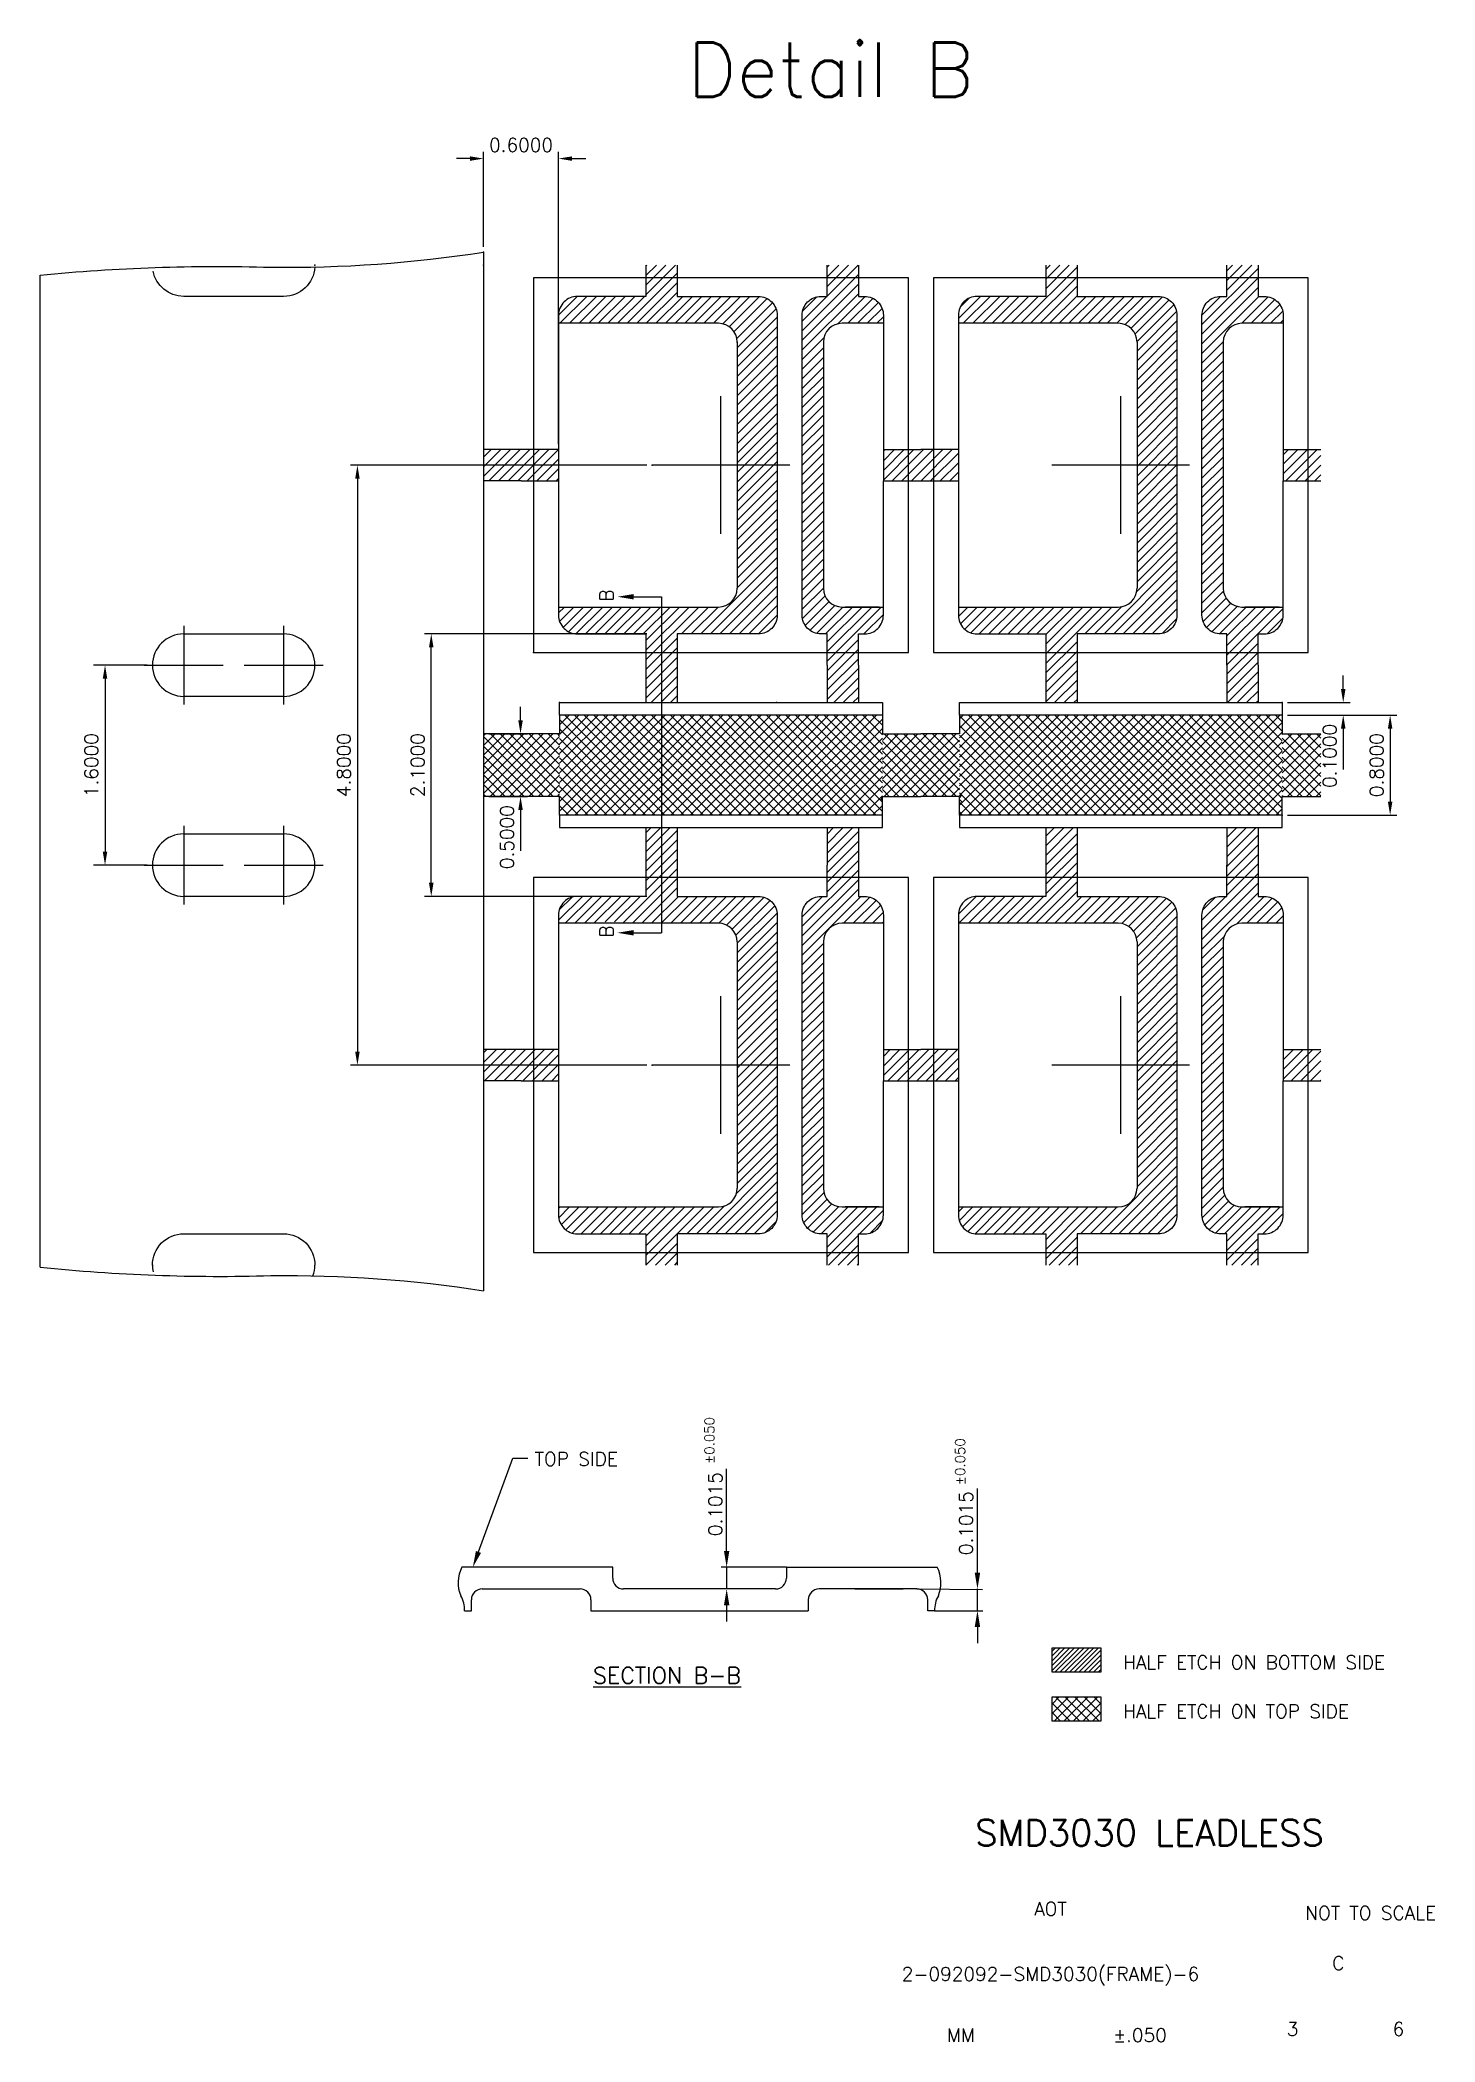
# Model space of a CAD drawing. Extents: x 562 to 819, y 12 to 381.
import ezdxf
from ezdxf.enums import TextEntityAlignment as Align
from ezdxf.lldxf.tags import DXFTag

# ---------------------------------------------------------------- set-up
doc = ezdxf.new("R2010")
doc.units = 0
doc.header["$LTSCALE"] = 8
doc.header["$MEASUREMENT"] = 0
for name, color, linetype in [('CEN', 3, 'CENTER'), ('COIN-LINE', 4, 'Continuous'), ('DIM', 7, 'Continuous'), ('LF-LINE', 1, 'Continuous'), ('PKG-OUT', 3, 'HIDDEN')]:
    doc.layers.add(name, color=color, linetype=linetype)
doc.styles.add('SIMPLEX', font='SIMPLEX.shx', dxfattribs={"height": 3})
tags = doc.linetypes.add('CENTER', pattern=[2, 1.25, -0.25, 0.25, -0.25]).pattern_tags.tags
tags[10:11] = [DXFTag(74, 4), DXFTag(75, 0), DXFTag(340, '0'), DXFTag(46, 1.0), DXFTag(50, 0.0), DXFTag(44, 0.0), DXFTag(45, 0.0)]
tags[8:9] = [DXFTag(74, 4), DXFTag(75, 0), DXFTag(340, '0'), DXFTag(46, 1.0), DXFTag(50, 0.0), DXFTag(44, 0.0), DXFTag(45, 0.0)]
tags[6:7] = [DXFTag(74, 4), DXFTag(75, 0), DXFTag(340, '0'), DXFTag(46, 1.0), DXFTag(50, 0.0), DXFTag(44, 0.0), DXFTag(45, 0.0)]
tags[4:5] = [DXFTag(74, 4), DXFTag(75, 0), DXFTag(340, '0'), DXFTag(46, 1.0), DXFTag(50, 0.0), DXFTag(44, 0.0), DXFTag(45, 0.0)]
tags = doc.linetypes.add('HIDDEN', pattern=[0.375, 0.25, -0.125]).pattern_tags.tags
tags[6:7] = [DXFTag(74, 4), DXFTag(75, 0), DXFTag(340, '0'), DXFTag(46, 1.0), DXFTag(50, 0.0), DXFTag(44, 0.0), DXFTag(45, 0.0)]
tags[4:5] = [DXFTag(74, 4), DXFTag(75, 0), DXFTag(340, '0'), DXFTag(46, 1.0), DXFTag(50, 0.0), DXFTag(44, 0.0), DXFTag(45, 0.0)]

# ---------------------------------------------------------------- blocks, each defined once
blk = doc.blocks.new('SH3')
h = blk.add_hatch()
h.set_pattern_fill('ANSI37', color=4, scale=10, style=0)
h.paths.add_polyline_path([(638.52, -150.29), (639.52, -150.29), (645.42, -150.29), (646.58, -150.29), (652.52, -150.29), (652.52, -151.26), (653.02, -150.76), (652.52, -150.26), (652.52, -149.49), (652.52, -148.49), (652.52, -147.72), (652.52, -146.72), (652.52, -145.95), (652.52, -144.95), (652.52, -144.19), (652.52, -143.19), (652.52, -142.42), (652.52, -141.42), (652.52, -140.65), (652.52, -139.65), (652.52, -138.88), (652.52, -138.79), (646.58, -138.79), (645.42, -138.79), (639.52, -138.79), (638.52, -138.79)])
h = blk.add_hatch()
h.set_pattern_fill('ANSI37', color=4, scale=10, style=0)
h.paths.add_polyline_path([(727.27, -150.76), (726.38, -149.87), (726.12, -150.13), (726.12, -149.61), (726.12, -148.37), (726.12, -147.84), (726.12, -146.6), (726.12, -146.08), (726.12, -144.83), (726.12, -144.31), (726.12, -143.06), (726.12, -142.54), (726.12, -141.3), (726.12, -140.77), (726.12, -139.53), (726.12, -139.01), (726.12, -138.79), (719.02, -138.79), (711.93, -138.79), (711.93, -138.95), (711.93, -139.58), (711.93, -140.72), (711.93, -141.35), (711.93, -142.49), (711.93, -143.12), (711.93, -144.26), (711.93, -144.88), (711.93, -146.02), (711.93, -146.65), (711.93, -147.79), (711.93, -148.42), (711.93, -149.56), (711.93, -150.19), (711.36, -150.76), (711.93, -151.33), (711.93, -150.29), (719.02, -150.29), (726.12, -150.29), (726.12, -151.38), (726.38, -151.64)], flags=0)
h = blk.add_hatch()
h.set_pattern_fill('ANSI37', color=4, scale=10, style=0)
h.paths.add_polyline_path([(785.53, -138.79), (785.53, -150.29), (792.62, -150.29), (792.62, -138.79)])
at = {"layer": 'COIN-LINE'}
h = blk.add_hatch(dxfattribs=at)
h.set_pattern_fill('ANSI31', color=3, scale=5, style=0)
h.set_pattern_definition([(45, (559.99396, -2.1155), (-0.4419417, 0.4419417), [])])
h.paths.add_polyline_path([(752.17, -306.97), (743.17, -306.97), (743.17, -311.47), (752.17, -311.47)])
at = {"layer": 'PKG-OUT'}
h = blk.add_hatch(dxfattribs=at)
h.set_pattern_fill('ANSI31', color=256, scale=10, style=0)
h.paths.add_polyline_path([(790.32, -86.46), (785.72, -86.46), (785.72, -92.21), (790.32, -92.21)], flags=0)
h.paths.add_polyline_path([(721.32, -92.21), (725.92, -92.21), (725.92, -86.46), (721.32, -86.46)], flags=0)
h.paths.add_polyline_path([(747.77, -52.54), (742.02, -52.54), (742.02, -54.84), (747.77, -54.84)])
h.paths.add_polyline_path([(775.37, -123.84), (781.12, -123.84), (781.12, -120.39), (782.27, -120.39, 0.414214), (785.72, -116.94), (785.72, -115.44), (784.96, -115.44), (778.66, -115.44), (778.13, -115.44, -0.414214), (774.68, -111.99), (774.68, -66.68, -0.414214), (778.13, -63.23), (785.72, -63.23), (785.72, -61.74, 0.414214), (782.27, -58.29), (781.12, -58.29), (781.12, -54.84), (775.37, -54.84), (775.37, -58.29), (774.22, -58.29, 0.414214), (770.77, -61.74), (770.77, -116.94, 0.414214), (774.22, -120.39), (775.37, -120.39)], flags=0)
h.paths.add_polyline_path([(775.37, -54.84), (781.12, -54.84), (781.12, -52.54), (775.37, -52.54)], flags=0)
h.paths.add_polyline_path([(716.72, -86.46), (716.72, -92.21), (719.02, -92.21), (721.32, -92.21), (721.32, -86.46), (719.02, -86.46)], flags=0)
h.paths.add_polyline_path([(716.72, -86.46), (712.12, -86.46), (712.12, -92.21), (716.72, -92.21)], flags=0)
h.paths.add_polyline_path([(781.12, -133.04), (781.12, -126.14), (781.12, -123.84), (775.37, -123.84), (775.37, -126.14), (775.37, -133.04)])
h.paths.add_polyline_path([(707.52, -133.04), (707.52, -126.14), (707.52, -123.84), (701.77, -123.84), (701.77, -126.14), (701.77, -133.04)], flags=0)
h.paths.add_polyline_path([(701.77, -54.84), (701.77, -58.29), (700.62, -58.29, 0.414214), (697.17, -61.74), (697.17, -116.94, 0.414214), (700.62, -120.39), (701.77, -120.39), (701.77, -123.84), (707.52, -123.84), (707.52, -120.39), (708.67, -120.39, 0.414214), (712.12, -116.94), (712.12, -115.44), (711.36, -115.44), (705.06, -115.44), (704.53, -115.44, -0.414214), (701.08, -111.99), (701.08, -66.68, -0.414214), (704.53, -63.23), (712.12, -63.23), (712.12, -61.74, 0.414214), (708.67, -58.29), (707.52, -58.29), (707.52, -54.84)], flags=0)
h.paths.add_polyline_path([(707.52, -54.84), (707.52, -52.54), (701.77, -52.54), (701.77, -54.84)], flags=0)
h.paths.add_polyline_path([(674.17, -54.84), (674.17, -52.54), (668.42, -52.54), (668.42, -54.84)], flags=0)
h.paths.add_polyline_path([(652.32, -86.46), (647.72, -86.46), (647.72, -89.34), (652.32, -89.34)], flags=0)
h.paths.add_polyline_path([(647.72, -92.21), (652.32, -92.21), (652.32, -89.34), (647.72, -89.34)], flags=0)
h.paths.add_polyline_path([(671.27, -123.84), (668.42, -123.84), (668.42, -126.14), (668.42, -133.04), (671.27, -133.04)], flags=0)
h.paths.add_polyline_path([(671.27, -115.44), (652.32, -115.44), (652.32, -116.94, 0.414214), (655.77, -120.39), (668.42, -120.39), (668.42, -123.84), (671.27, -123.84)], flags=0)
h.paths.add_polyline_path([(638.52, -89.34), (647.72, -89.34), (647.72, -86.46), (645.42, -86.46), (638.52, -86.46)], flags=0)
h.paths.add_polyline_path([(638.52, -92.21), (645.42, -92.21), (647.72, -92.21), (647.72, -89.34), (638.52, -89.34)], flags=0)
h.paths.add_polyline_path([(747.77, -123.84), (742.02, -123.84), (742.02, -126.14), (742.02, -133.04), (747.77, -133.04), (747.77, -126.14)], flags=0)
h.paths.add_polyline_path([(758.81, -111.99, -0.414214), (755.36, -115.44), (725.92, -115.44), (725.92, -116.94, 0.414214), (729.37, -120.39), (742.02, -120.39), (742.02, -123.84), (747.77, -123.84), (747.77, -120.39), (762.72, -120.39, 0.414214), (766.17, -116.94), (766.17, -89.34), (758.81, -89.34)], flags=0)
h.paths.add_polyline_path([(758.81, -89.34), (766.17, -89.34), (766.17, -61.74, 0.414214), (762.72, -58.29), (747.77, -58.29), (747.77, -54.84), (742.02, -54.84), (742.02, -58.29), (729.37, -58.29, 0.414214), (725.92, -61.74), (725.92, -63.23), (755.36, -63.23, -0.414214), (758.81, -66.68)], flags=0)
h.paths.add_polyline_path([(674.17, -123.84), (671.27, -123.84), (671.27, -133.04), (674.17, -133.04), (674.17, -126.14)], flags=0)
h.paths.add_polyline_path([(685.21, -111.99, -0.414214), (681.76, -115.44), (671.27, -115.44), (671.27, -123.84), (674.17, -123.84), (674.17, -120.39), (689.12, -120.39, 0.414214), (692.57, -116.94), (692.57, -89.34), (685.21, -89.34)], flags=0)
h.paths.add_polyline_path([(685.21, -89.34), (692.57, -89.34), (692.57, -61.74, 0.414214), (689.12, -58.29), (674.17, -58.29), (674.17, -54.84), (668.42, -54.84), (668.42, -58.29), (655.77, -58.29, 0.414214), (652.32, -61.74), (652.32, -63.23), (681.76, -63.23, -0.414214), (685.21, -66.68)], flags=0)
h = blk.add_hatch(dxfattribs=at)
h.set_pattern_fill('ANSI31', color=256, scale=10, style=0)
h.paths.add_polyline_path([(790.32, -202.61), (792.62, -202.61), (792.62, -196.86), (790.32, -196.86)])
h.paths.add_polyline_path([(792.62, -86.46), (790.32, -86.46), (790.32, -92.21), (792.62, -92.21)])
h = blk.add_hatch(dxfattribs=at)
h.set_pattern_fill('ANSI31', color=256, scale=10, style=0)
h.paths.add_polyline_path([(790.32, -196.86), (785.72, -196.86), (785.72, -202.61), (790.32, -202.61)], flags=0)
h.paths.add_polyline_path([(721.32, -202.61), (725.92, -202.61), (725.92, -196.86), (721.32, -196.86)], flags=0)
h.paths.add_polyline_path([(775.37, -236.54), (781.12, -236.54), (781.12, -234.24), (775.37, -234.24)])
h.paths.add_polyline_path([(775.37, -234.24), (781.12, -234.24), (781.12, -230.79), (782.27, -230.79, 0.414214), (785.72, -227.34), (785.72, -225.84), (784.96, -225.84), (778.66, -225.84), (778.13, -225.84, -0.414214), (774.68, -222.39), (774.68, -177.08, -0.414214), (778.13, -173.63), (785.72, -173.63), (785.72, -172.14, 0.414214), (782.27, -168.69), (781.12, -168.69), (781.12, -165.24), (775.37, -165.24), (775.37, -168.69), (774.22, -168.69, 0.414214), (770.77, -172.14), (770.77, -227.34, 0.414214), (774.22, -230.79), (775.37, -230.79)], flags=0)
h.paths.add_polyline_path([(716.72, -202.61), (719.02, -202.61), (721.32, -202.61), (721.32, -196.86), (719.02, -196.86), (716.72, -196.86)], flags=0)
h.paths.add_polyline_path([(716.72, -196.86), (712.12, -196.86), (712.12, -202.61), (716.72, -202.61)], flags=0)
h.paths.add_polyline_path([(701.77, -236.54), (707.52, -236.54), (707.52, -234.24), (701.77, -234.24)])
h.paths.add_polyline_path([(701.77, -234.24), (707.52, -234.24), (707.52, -230.79), (708.67, -230.79, 0.414214), (712.12, -227.34), (712.12, -225.84), (711.36, -225.84), (705.06, -225.84), (704.53, -225.84, -0.414214), (701.08, -222.39), (701.08, -177.08, -0.414214), (704.53, -173.63), (712.12, -173.63), (712.12, -172.14, 0.414214), (708.67, -168.69), (707.52, -168.69), (707.52, -165.24), (701.77, -165.24), (701.77, -168.69), (700.62, -168.69, 0.414214), (697.17, -172.14), (697.17, -227.34, 0.414214), (700.62, -230.79), (701.77, -230.79)], flags=0)
h.paths.add_polyline_path([(742.02, -162.94), (742.02, -165.24), (747.77, -165.24), (747.77, -162.94), (747.77, -156.04), (742.02, -156.04)], flags=0)
h.paths.add_polyline_path([(775.37, -162.94), (775.37, -165.24), (781.12, -165.24), (781.12, -162.94), (781.12, -156.04), (775.37, -156.04)], flags=0)
h.paths.add_polyline_path([(701.77, -162.94), (701.77, -165.24), (707.52, -165.24), (707.52, -162.94), (707.52, -156.04), (701.77, -156.04)], flags=0)
h.paths.add_polyline_path([(668.42, -156.04), (668.42, -162.94), (668.42, -165.24), (671.27, -165.24), (671.27, -156.04)], flags=0)
h.paths.add_polyline_path([(647.72, -202.61), (652.32, -202.61), (652.32, -199.74), (647.72, -199.74)], flags=0)
h.paths.add_polyline_path([(647.72, -199.74), (652.32, -199.74), (652.32, -196.86), (647.72, -196.86)], flags=0)
h.paths.add_polyline_path([(668.42, -165.24), (668.42, -168.69), (655.77, -168.69, 0.414214), (652.32, -172.14), (652.32, -173.63), (659.28, -173.63), (659.28, -173.36), (664.28, -173.36), (664.28, -173.63), (671.27, -173.63), (671.27, -165.24)], flags=0)
h.paths.add_polyline_path([(671.27, -165.24), (674.17, -165.24), (674.17, -162.94), (674.17, -156.04), (671.27, -156.04)], flags=0)
h.paths.add_polyline_path([(638.52, -202.61), (645.42, -202.61), (647.72, -202.61), (647.72, -199.74), (638.52, -199.74)])
h.paths.add_polyline_path([(638.52, -199.74), (647.72, -199.74), (647.72, -196.86), (645.42, -196.86), (638.52, -196.86)], flags=0)
h.paths.add_polyline_path([(747.77, -234.24), (742.02, -234.24), (742.02, -236.54), (747.77, -236.54)], flags=0)
h.paths.add_polyline_path([(758.81, -222.39, -0.414214), (755.36, -225.84), (725.92, -225.84), (725.92, -227.34, 0.414214), (729.37, -230.79), (742.02, -230.79), (742.02, -234.24), (747.77, -234.24), (747.77, -230.79), (762.72, -230.79, 0.414214), (766.17, -227.34), (766.17, -199.74), (758.81, -199.74)], flags=0)
h.paths.add_polyline_path([(758.81, -199.74), (766.17, -199.74), (766.17, -172.14, 0.414214), (762.72, -168.69), (747.77, -168.69), (747.77, -165.24), (742.02, -165.24), (742.02, -168.69), (729.37, -168.69, 0.414214), (725.92, -172.14), (725.92, -173.63), (755.36, -173.63, -0.414214), (758.81, -177.08)], flags=0)
h.paths.add_polyline_path([(674.17, -234.24), (668.42, -234.24), (668.42, -236.54), (674.17, -236.54)], flags=0)
h.paths.add_polyline_path([(685.21, -222.39, -0.414214), (681.76, -225.84), (652.32, -225.84), (652.32, -227.34, 0.414214), (655.77, -230.79), (668.42, -230.79), (668.42, -234.24), (674.17, -234.24), (674.17, -230.79), (689.12, -230.79, 0.414214), (692.57, -227.34), (692.57, -199.74), (685.21, -199.74)], flags=0)
h.paths.add_polyline_path([(685.21, -199.74), (692.57, -199.74), (692.57, -172.14, 0.414214), (689.12, -168.69), (674.17, -168.69), (674.17, -165.24), (671.27, -165.24), (671.27, -173.63), (681.76, -173.63, -0.414214), (685.21, -177.08)], flags=0)
h = blk.add_hatch(dxfattribs=at)
h.set_pattern_fill('ANSI37', color=4, scale=10, style=0)
h.set_pattern_definition([(45, (559.994, -2.1155), (-0.8838835, 0.8838835), []), (135, (559.994, -2.1155), (-0.8838835, -0.8838835), [])])
h.paths.add_polyline_path([(752.17, -315.97), (743.17, -315.97), (743.17, -320.47), (752.17, -320.47)])
for points in [[(652.52, -135.34), (652.52, -138.79), (645.42, -138.79)], [(711.93, -135.34), (711.93, -138.79), (719.02, -138.79)], [(726.12, -135.34), (726.12, -138.79), (719.02, -138.79)], [(785.53, -135.34), (785.53, -138.79), (792.62, -138.79)], [(652.52, -153.74), (652.52, -150.29), (645.42, -150.29)], [(711.93, -153.74), (711.93, -150.29), (719.02, -150.29)], [(726.12, -153.74), (726.12, -150.29), (719.02, -150.29)], [(785.53, -153.74), (785.53, -150.29), (792.62, -150.29)]]:
    blk.add_lwpolyline(points)
for points in [[(652.52, -133.04), (711.93, -133.04), (711.93, -135.34), (652.52, -135.34)], [(726.12, -133.04), (785.53, -133.04), (785.53, -135.34), (726.12, -135.34)], [(652.52, -153.74), (652.52, -156.04), (711.93, -156.04), (711.93, -153.74)], [(726.12, -153.74), (726.12, -156.04), (785.53, -156.04), (785.53, -153.74)]]:
    blk.add_lwpolyline(points, close=True)
at = {"layer": 'CEN', "ltscale": 0.01}
for p, q in [((682.22, -102), (682.22, -76.67)), ((682.22, -102), (682.22, -76.67)), ((755.82, -102), (755.82, -76.67)), ((755.82, -102), (755.82, -76.67)), ((694.89, -89.34), (669.56, -89.34)), ((694.89, -89.34), (669.56, -89.34)), ((768.49, -89.34), (743.16, -89.34)), ((768.49, -89.34), (743.16, -89.34)), ((682.22, -212.4), (682.22, -187.07)), ((682.22, -212.4), (682.22, -187.07)), ((682.22, -212.4), (682.22, -187.07)), ((755.82, -212.4), (755.82, -187.07)), ((755.82, -212.4), (755.82, -187.07)), ((755.82, -212.4), (755.82, -187.07)), ((694.89, -199.74), (669.56, -199.74)), ((694.89, -199.74), (669.56, -199.74)), ((694.89, -199.74), (669.56, -199.74)), ((768.49, -199.74), (743.16, -199.74)), ((768.49, -199.74), (743.16, -199.74)), ((768.49, -199.74), (743.16, -199.74))]:
    blk.add_line(p, q, dxfattribs=at)
at = {"layer": 'CEN'}
for p, q in [((583.32, -118.89), (583.32, -133.39)), ((601.72, -118.89), (601.72, -133.39)), ((576.07, -126.14), (590.57, -126.14)), ((594.47, -126.14), (608.97, -126.14)), ((583.32, -155.69), (583.32, -170.19)), ((601.72, -155.69), (601.72, -170.19)), ((576.07, -162.94), (590.57, -162.94)), ((594.47, -162.94), (608.97, -162.94))]:
    blk.add_line(p, q, dxfattribs=at)
at = {"layer": 'COIN-LINE', "color": 4}
for p, q in [((652.52, -153.02), (670.21, -135.34)), ((652.52, -151.26), (668.44, -135.34)), ((652.52, -149.49), (666.67, -135.34)), ((652.52, -147.72), (664.9, -135.34)), ((652.52, -145.95), (663.14, -135.34)), ((652.52, -144.19), (661.37, -135.34)), ((652.52, -142.42), (659.6, -135.34)), ((652.52, -140.65), (657.83, -135.34)), ((652.52, -138.88), (656.07, -135.34)), ((652.52, -137.11), (654.3, -135.34)), ((652.52, -135.35), (652.53, -135.34)), ((670.14, -153.74), (652.52, -136.12)), ((671.91, -153.74), (653.51, -135.34)), ((653.58, -153.74), (671.98, -135.34)), ((673.68, -153.74), (655.28, -135.34)), ((655.34, -153.74), (673.74, -135.34)), ((675.45, -153.74), (657.05, -135.34)), ((657.11, -153.74), (675.51, -135.34)), ((677.21, -153.74), (658.81, -135.34)), ((658.88, -153.74), (677.28, -135.34)), ((678.98, -153.74), (660.58, -135.34)), ((660.65, -153.74), (679.05, -135.34)), ((680.75, -153.74), (662.35, -135.34)), ((662.41, -153.74), (680.81, -135.34)), ((682.52, -153.74), (664.12, -135.34)), ((664.18, -153.74), (682.58, -135.34)), ((684.29, -153.74), (665.89, -135.34)), ((665.95, -153.74), (684.35, -135.34)), ((686.05, -153.74), (667.65, -135.34)), ((667.72, -153.74), (686.12, -135.34)), ((687.82, -153.74), (669.42, -135.34)), ((669.49, -153.74), (687.89, -135.34)), ((689.59, -153.74), (671.19, -135.34)), ((671.25, -153.74), (689.65, -135.34)), ((691.36, -153.74), (672.96, -135.34)), ((673.02, -153.74), (691.42, -135.34)), ((693.12, -153.74), (674.72, -135.34)), ((674.79, -153.74), (693.19, -135.34)), ((694.89, -153.74), (676.49, -135.34)), ((676.56, -153.74), (694.96, -135.34)), ((696.66, -153.74), (678.26, -135.34)), ((678.32, -153.74), (696.72, -135.34)), ((698.43, -153.74), (680.03, -135.34)), ((680.09, -153.74), (698.49, -135.34)), ((700.2, -153.74), (681.8, -135.34)), ((681.86, -153.74), (700.26, -135.34)), ((701.96, -153.74), (683.56, -135.34)), ((683.63, -153.74), (702.03, -135.34)), ((703.73, -153.74), (685.33, -135.34)), ((685.4, -153.74), (703.8, -135.34)), ((705.5, -153.74), (687.1, -135.34)), ((687.16, -153.74), (705.56, -135.34)), ((707.27, -153.74), (688.87, -135.34)), ((688.93, -153.74), (707.33, -135.34)), ((709.03, -153.74), (690.63, -135.34)), ((690.7, -153.74), (709.1, -135.34)), ((710.8, -153.74), (692.4, -135.34)), ((692.47, -153.74), (710.87, -135.34)), ((711.93, -153.09), (694.17, -135.34)), ((694.23, -153.74), (711.93, -136.05)), ((711.93, -151.33), (695.94, -135.34)), ((711.93, -149.56), (697.71, -135.34)), ((711.93, -147.79), (699.47, -135.34)), ((711.93, -146.02), (701.24, -135.34)), ((711.93, -144.26), (703.01, -135.34)), ((711.93, -142.49), (704.78, -135.34)), ((711.93, -140.72), (706.54, -135.34)), ((711.93, -138.95), (708.31, -135.34)), ((711.93, -137.18), (710.08, -135.34)), ((711.93, -135.42), (711.85, -135.34)), ((726.12, -153.67), (744.45, -135.34)), ((726.12, -151.9), (742.69, -135.34)), ((726.12, -150.13), (740.92, -135.34)), ((726.12, -148.37), (739.15, -135.34)), ((726.12, -146.6), (737.38, -135.34)), ((726.12, -144.83), (735.62, -135.34)), ((726.12, -143.06), (733.85, -135.34)), ((726.12, -141.3), (732.08, -135.34)), ((726.12, -139.53), (730.31, -135.34)), ((726.12, -137.76), (728.54, -135.34)), ((726.12, -135.99), (726.78, -135.34)), ((744.39, -153.74), (726.12, -135.47)), ((746.16, -153.74), (727.76, -135.34)), ((727.82, -153.74), (746.22, -135.34)), ((747.93, -153.74), (729.53, -135.34)), ((729.59, -153.74), (747.99, -135.34)), ((749.69, -153.74), (731.29, -135.34)), ((731.36, -153.74), (749.76, -135.34)), ((751.46, -153.74), (733.06, -135.34)), ((733.13, -153.74), (751.53, -135.34)), ((753.23, -153.74), (734.83, -135.34)), ((734.89, -153.74), (753.29, -135.34)), ((755, -153.74), (736.6, -135.34)), ((736.66, -153.74), (755.06, -135.34)), ((756.76, -153.74), (738.36, -135.34)), ((738.43, -153.74), (756.83, -135.34)), ((758.53, -153.74), (740.13, -135.34)), ((740.2, -153.74), (758.6, -135.34)), ((760.3, -153.74), (741.9, -135.34)), ((741.96, -153.74), (760.36, -135.34)), ((762.07, -153.74), (743.67, -135.34)), ((743.73, -153.74), (762.13, -135.34)), ((763.84, -153.74), (745.44, -135.34)), ((745.5, -153.74), (763.9, -135.34)), ((765.6, -153.74), (747.2, -135.34)), ((747.27, -153.74), (765.67, -135.34)), ((767.37, -153.74), (748.97, -135.34)), ((749.04, -153.74), (767.44, -135.34)), ((769.14, -153.74), (750.74, -135.34)), ((750.8, -153.74), (769.2, -135.34)), ((770.91, -153.74), (752.51, -135.34)), ((752.57, -153.74), (770.97, -135.34)), ((772.67, -153.74), (754.27, -135.34)), ((754.34, -153.74), (772.74, -135.34)), ((774.44, -153.74), (756.04, -135.34)), ((756.11, -153.74), (774.51, -135.34)), ((776.21, -153.74), (757.81, -135.34)), ((757.87, -153.74), (776.27, -135.34)), ((777.98, -153.74), (759.58, -135.34)), ((759.64, -153.74), (778.04, -135.34)), ((779.75, -153.74), (761.35, -135.34)), ((761.41, -153.74), (779.81, -135.34)), ((781.51, -153.74), (763.11, -135.34)), ((763.18, -153.74), (781.58, -135.34)), ((783.28, -153.74), (764.88, -135.34)), ((764.95, -153.74), (783.35, -135.34)), ((785.05, -153.74), (766.65, -135.34)), ((766.71, -153.74), (785.11, -135.34)), ((785.53, -152.45), (768.42, -135.34)), ((785.53, -150.68), (770.18, -135.34)), ((785.53, -148.91), (771.95, -135.34)), ((785.53, -147.15), (773.72, -135.34)), ((785.6, -145.45), (775.49, -135.34)), ((785.6, -143.69), (777.26, -135.34)), ((785.53, -141.84), (779.02, -135.34)), ((785.53, -140.07), (780.79, -135.34)), ((785.53, -138.31), (782.56, -135.34)), ((785.53, -136.54), (784.33, -135.34)), ((668.38, -153.74), (652.52, -137.88)), ((666.61, -153.74), (652.52, -139.65)), ((696, -153.74), (711.93, -137.81)), ((697.77, -153.74), (711.93, -139.58)), ((742.62, -153.74), (726.12, -137.24)), ((740.85, -153.74), (726.12, -139.01)), ((768.48, -153.74), (785.53, -136.69)), ((770.25, -153.74), (785.53, -138.46)), ((664.84, -153.74), (652.52, -141.42)), ((663.07, -153.74), (652.52, -143.19)), ((699.54, -153.74), (711.93, -141.35)), ((701.31, -153.74), (711.93, -143.12)), ((739.09, -153.74), (726.12, -140.77)), ((737.32, -153.74), (726.12, -142.54)), ((772.02, -153.74), (785.53, -140.23)), ((773.78, -153.74), (785.53, -141.99)), ((661.3, -153.74), (652.52, -144.95)), ((659.54, -153.74), (652.52, -146.72)), ((703.07, -153.74), (711.93, -144.88)), ((704.84, -153.74), (711.93, -146.65)), ((735.55, -153.74), (726.12, -144.31)), ((733.78, -153.74), (726.12, -146.08)), ((775.55, -153.74), (785.6, -143.69)), ((777.32, -153.74), (785.6, -145.45)), ((779.09, -153.74), (785.53, -147.3)), ((657.77, -153.74), (652.52, -148.49)), ((656, -153.74), (652.52, -150.26)), ((706.61, -153.74), (711.93, -148.42)), ((708.38, -153.74), (711.93, -150.19)), ((732.02, -153.74), (726.12, -147.84)), ((730.25, -153.74), (726.12, -149.61)), ((780.86, -153.74), (785.53, -149.07)), ((782.62, -153.74), (785.53, -150.83)), ((654.23, -153.74), (652.52, -152.03)), ((710.14, -153.74), (711.93, -151.96)), ((711.91, -153.74), (711.93, -153.72)), ((728.48, -153.74), (726.12, -151.38)), ((726.71, -153.74), (726.12, -153.15)), ((784.39, -153.74), (785.53, -152.6))]:
    blk.add_line(p, q, dxfattribs=at)
at = {"layer": 'COIN-LINE'}
blk.add_lwpolyline([(752.17, -315.97), (752.17, -320.47), (743.17, -320.47), (743.17, -315.97)], close=True, dxfattribs=at)
at = {"layer": 'DIM', "color": 7, "lineweight": -2}
for p, q in [((636.02, -32.92), (633.52, -32.92)), ((638.52, -49.13), (638.52, -31.67)), ((652.32, -85.46), (652.32, -31.67)), ((654.82, -32.92), (657.32, -32.92)), ((668.56, -89.34), (614.05, -89.34)), ((615.3, -91.84), (615.3, -197.24)), ((668.57, -120.39), (627.64, -120.39)), ((628.89, -166.19), (628.89, -122.89)), ((576.57, -126.14), (566.73, -126.14)), ((568.84, -128.64), (568.84, -160.44)), ((796.77, -130.54), (796.77, -128.04)), ((645.33, -136.29), (645.33, -133.79)), ((786.53, -133.04), (798.02, -133.04)), ((786.53, -135.34), (798.02, -135.34)), ((786.53, -135.34), (806.66, -135.34)), ((639.52, -138.79), (646.58, -138.79)), ((796.77, -137.84), (796.77, -145.34)), ((805.41, -137.84), (805.41, -151.24)), ((639.52, -150.29), (646.58, -150.29)), ((645.33, -152.79), (645.33, -160.29)), ((786.53, -153.74), (806.66, -153.74)), ((576.57, -162.94), (566.73, -162.94)), ((668.57, -168.69), (627.64, -168.69)), ((668.56, -199.74), (614.05, -199.74)), ((668.56, -199.74), (614.05, -199.74))]:
    blk.add_line(p, q, dxfattribs=at)
at = {"layer": 'DIM'}
for p, q in [((666.16, -113.55), (671.27, -113.55)), ((671.27, -113.55), (671.27, -175.39)), ((666.16, -175.39), (671.27, -175.39)), ((683.27, -289.14), (683.27, -274.04)), ((729.44, -293.14), (729.44, -277.68)), ((694.29, -292.14), (682.27, -292.14)), ((683.27, -292.14), (683.27, -296.14)), ((692.29, -296.14), (682.27, -296.14)), ((706.89, -296.14), (715.78, -296.14)), ((718.29, -296.14), (730.37, -296.21)), ((729.44, -300.14), (729.44, -296.14)), ((683.27, -299.14), (683.27, -302.14)), ((721.55, -300.14), (730.44, -300.14)), ((729.44, -303.14), (729.44, -306.14))]:
    blk.add_line(p, q, dxfattribs=at)
blk.add_lwpolyline([(637.58, -289.33), (643.89, -272.08), (646.67, -272.08)], dxfattribs=at)
at = {"layer": 'DIM', "color": 7}
for p in [(638.52, -50.13), (652.32, -86.46), (669.56, -89.34), (647.72, -123.84), (577.57, -126.14), (652.52, -133.04), (692.42, -133.04), (785.53, -133.04), (785.53, -135.34), (785.53, -135.34), (785.53, -153.74), (577.57, -162.94), (669.56, -199.74), (669.56, -199.74)]:
    blk.add_point(p, dxfattribs=at)
at = {"layer": 'DIM'}
for p in [(607.47, -52.54), (638.52, -52.54), (607.47, -162.94), (577.57, -236.54)]:
    blk.add_point(p, dxfattribs=at)
at = {"layer": 'DIM', "color": 7}
for points in [[(638.52, -32.92), (636.02, -33.34), (636.02, -32.51)], [(652.32, -32.92), (654.82, -33.34), (654.82, -32.51)], [(615.3, -89.34), (614.88, -91.84), (615.72, -91.84)], [(628.89, -120.39), (629.31, -122.89), (628.47, -122.89)], [(568.84, -126.14), (568.42, -128.64), (569.26, -128.64)], [(796.77, -133.04), (796.35, -130.54), (797.19, -130.54)], [(645.33, -138.79), (644.91, -136.29), (645.74, -136.29)], [(796.77, -135.34), (796.35, -137.84), (797.19, -137.84)], [(805.41, -135.34), (804.99, -137.84), (805.82, -137.84)], [(645.33, -150.29), (644.91, -152.79), (645.74, -152.79)], [(805.41, -153.74), (804.99, -151.24), (805.82, -151.24)], [(568.84, -162.94), (568.42, -160.44), (569.26, -160.44)], [(628.89, -168.69), (629.31, -166.19), (628.47, -166.19)], [(615.3, -199.74), (614.88, -197.24), (615.72, -197.24)]]:
    blk.add_solid(points, dxfattribs=at)
at = {"layer": 'DIM'}
for points in [[(663.16, -113.55), (666.16, -114.05), (666.16, -113.05)], [(663.16, -175.39), (666.16, -175.89), (666.16, -174.89)], [(636.55, -292.14), (638.05, -289.5), (637.11, -289.15)], [(683.27, -292.14), (682.77, -289.14), (683.77, -289.14)], [(729.44, -296.14), (728.94, -293.14), (729.94, -293.14)], [(683.27, -296.14), (682.77, -299.14), (683.77, -299.14)], [(729.44, -300.14), (728.94, -303.14), (729.94, -303.14)]]:
    blk.add_solid(points, dxfattribs=at)
at = {"layer": 'LF-LINE'}
for p, q in [((638.52, -50.13), (638.52, -241.26)), ((556.87, -236.94), (556.87, -54.36)), ((645.42, -86.46), (638.52, -86.46)), ((645.42, -92.21), (638.52, -92.21)), ((583.32, -120.39), (601.72, -120.39)), ((668.42, -126.14), (668.42, -133.04)), ((674.17, -126.14), (674.17, -133.04)), ((701.77, -126.14), (701.77, -133.04)), ((707.52, -126.14), (707.52, -133.04)), ((742.02, -126.14), (742.02, -133.04)), ((747.77, -126.14), (747.77, -133.04)), ((775.37, -126.14), (775.37, -133.04)), ((781.12, -126.14), (781.12, -133.04)), ((601.72, -131.89), (583.32, -131.89)), ((645.42, -138.79), (638.52, -138.79)), ((645.42, -150.29), (638.52, -150.29)), ((583.32, -157.19), (601.72, -157.19)), ((668.42, -156.04), (668.42, -162.94)), ((674.17, -156.04), (674.17, -162.94)), ((701.77, -156.04), (701.77, -162.94)), ((707.52, -156.04), (707.52, -162.94)), ((742.02, -156.04), (742.02, -162.94)), ((747.77, -156.04), (747.77, -162.94)), ((775.37, -156.04), (775.37, -162.94)), ((781.12, -156.04), (781.12, -162.94)), ((601.72, -168.69), (583.32, -168.69)), ((645.42, -196.86), (638.52, -196.86)), ((645.42, -202.61), (638.52, -202.61)), ((662.29, -292.14), (634.55, -292.14)), ((662.29, -294.14), (662.29, -292.14)), ((694.29, -292.14), (694.29, -294.14)), ((694.29, -292.14), (722.03, -292.14)), ((636.29, -300.14), (636.29, -298.14)), ((638.29, -296.14), (656.29, -296.14)), ((658.29, -298.14), (658.29, -300.14)), ((692.29, -296.14), (664.29, -296.14)), ((698.29, -298.14), (698.29, -300.14)), ((718.29, -296.14), (700.29, -296.14)), ((720.29, -300.14), (720.29, -298.14)), ((635.03, -300.14), (636.29, -300.14)), ((658.29, -300.14), (688.55, -300.14)), ((688.55, -300.14), (698.29, -300.14)), ((721.55, -300.14), (720.29, -300.14))]:
    blk.add_line(p, q, dxfattribs=at)
for points in [[(556.87, -54.36, -0.031768), (599.36, -52.91, 0.041562), (638.52, -50.13)], [(607.46, -52.87, -0.397255), (601.72, -58.29), (583.32, -58.29, -0.358707), (577.68, -53.64)], [(668.42, -52.54), (668.42, -58.29), (655.77, -58.29, 0.414214), (652.32, -61.74), (652.32, -86.46), (645.42, -86.46)], [(674.17, -52.54), (674.17, -58.29), (689.12, -58.29, -0.414214), (692.57, -61.74), (692.57, -116.94, -0.414214), (689.12, -120.39), (674.17, -120.39), (674.17, -126.14)], [(701.77, -126.14), (701.77, -120.39), (700.62, -120.39, -0.414214), (697.17, -116.94), (697.17, -61.74, -0.414214), (700.62, -58.29), (701.77, -58.29), (701.77, -52.54)], [(707.52, -52.54), (707.52, -58.29), (708.67, -58.29, -0.414214), (712.12, -61.74), (712.12, -86.46), (719.02, -86.46)], [(742.02, -52.54), (742.02, -58.29), (729.37, -58.29, 0.414214), (725.92, -61.74), (725.92, -86.46), (719.02, -86.46)], [(747.77, -52.54), (747.77, -58.29), (762.72, -58.29, -0.414214), (766.17, -61.74), (766.17, -116.94, -0.414214), (762.72, -120.39), (747.77, -120.39), (747.77, -126.14)], [(775.37, -126.14), (775.37, -120.39), (774.22, -120.39, -0.414214), (770.77, -116.94), (770.77, -61.74, -0.414214), (774.22, -58.29), (775.37, -58.29), (775.37, -52.54)], [(781.12, -52.54), (781.12, -58.29), (782.27, -58.29, -0.414214), (785.72, -61.74), (785.72, -86.46), (792.62, -86.46)], [(645.42, -92.21), (652.32, -92.21), (652.32, -116.94, 0.414214), (655.77, -120.39), (668.42, -120.39), (668.42, -126.14)], [(707.52, -126.14), (707.52, -120.39), (708.67, -120.39, 0.414214), (712.12, -116.94), (712.12, -92.21), (719.02, -92.21)], [(719.02, -92.21), (725.92, -92.21), (725.92, -116.94, 0.414214), (729.37, -120.39), (742.02, -120.39), (742.02, -126.14)], [(781.12, -126.14), (781.12, -120.39), (782.27, -120.39, 0.414214), (785.72, -116.94), (785.72, -92.21), (792.62, -92.21)], [(668.42, -162.94), (668.42, -168.69), (655.77, -168.69, 0.414214), (652.32, -172.14), (652.32, -196.86), (645.42, -196.86)], [(674.17, -162.94), (674.17, -168.69), (689.12, -168.69, -0.414214), (692.57, -172.14), (692.57, -227.34, -0.414214), (689.12, -230.79), (674.17, -230.79), (674.17, -236.54)], [(701.77, -236.54), (701.77, -230.79), (700.62, -230.79, -0.414214), (697.17, -227.34), (697.17, -172.14, -0.414214), (700.62, -168.69), (701.77, -168.69), (701.77, -162.94)], [(707.52, -162.94), (707.52, -168.69), (708.67, -168.69, -0.414214), (712.12, -172.14), (712.12, -196.86), (719.02, -196.86)], [(742.02, -162.94), (742.02, -168.69), (729.37, -168.69, 0.414214), (725.92, -172.14), (725.92, -196.86), (719.02, -196.86)], [(747.77, -162.94), (747.77, -168.69), (762.72, -168.69, -0.414214), (766.17, -172.14), (766.17, -227.34, -0.414214), (762.72, -230.79), (747.77, -230.79), (747.77, -236.54)], [(775.37, -236.54), (775.37, -230.79), (774.22, -230.79, -0.414214), (770.77, -227.34), (770.77, -172.14, -0.414214), (774.22, -168.69), (775.37, -168.69), (775.37, -162.94)], [(781.12, -162.94), (781.12, -168.69), (782.27, -168.69, -0.414214), (785.72, -172.14), (785.72, -196.86), (792.62, -196.86)], [(645.42, -202.61), (652.32, -202.61), (652.32, -227.34, 0.414214), (655.77, -230.79), (668.42, -230.79), (668.42, -236.54)], [(707.52, -236.54), (707.52, -230.79), (708.67, -230.79, 0.414214), (712.12, -227.34), (712.12, -202.61), (719.02, -202.61)], [(719.02, -202.61), (725.92, -202.61), (725.92, -227.34, 0.414214), (729.37, -230.79), (742.02, -230.79), (742.02, -236.54)], [(781.12, -236.54), (781.12, -230.79), (782.27, -230.79, 0.414214), (785.72, -227.34), (785.72, -202.61), (792.62, -202.61)], [(577.57, -236.54, -0.414214), (583.32, -230.79), (601.72, -230.79, -0.414214), (607.47, -236.54)], [(556.87, -236.94, 0.032401), (599.36, -238.48, -0.041562), (638.52, -241.26)], [(577.57, -236.54, 0.053289), (577.7, -237.75)], [(607.12, -238.51, 0.087889), (607.47, -236.54)]]:
    blk.add_lwpolyline(points, format="xyb", dxfattribs=at)
for centre, radius, start, end in [((583.32, -126.14), 5.75, 90, 270), ((601.72, -126.14), 5.75, 270, 90), ((583.32, -162.94), 5.75, 90, 270), ((601.72, -162.94), 5.75, 270, 90), ((639.97, -295), 6.13, 152.2457, 203.0562), ((664.29, -294.14), 2, 180, 270), ((692.29, -294.14), 2, 270, 0), ((716.6, -295), 6.13, 336.9438, 27.7543), ((629.9, -299.98), 5.13, 358.1279, 30.1902), ((638.29, -298.14), 2, 90, 180), ((656.29, -298.14), 2, 0, 90), ((700.29, -298.14), 2, 90, 180), ((718.29, -298.14), 2, 0, 90), ((726.68, -299.98), 5.13, 149.8098, 181.8721)]:
    blk.add_arc(centre, radius, start, end, dxfattribs=at)
at = {"layer": 'PKG-OUT', "linetype": 'ByBlock'}
for p, q in [((681.76, -63.23), (652.32, -63.23)), ((712.12, -63.23), (704.53, -63.23)), ((755.36, -63.23), (725.92, -63.23)), ((785.72, -63.23), (778.13, -63.23)), ((701.08, -66.68), (701.08, -111.99)), ((774.68, -66.68), (774.68, -111.99)), ((652.32, -115.44), (681.76, -115.44)), ((704.53, -115.44), (712.12, -115.44)), ((725.92, -115.44), (755.36, -115.44)), ((778.13, -115.44), (785.72, -115.44)), ((681.76, -173.63), (652.32, -173.63)), ((712.12, -173.63), (704.53, -173.63)), ((755.36, -173.63), (725.92, -173.63)), ((785.72, -173.63), (778.13, -173.63)), ((701.08, -177.08), (701.08, -222.39)), ((774.68, -177.08), (774.68, -222.39)), ((652.32, -225.84), (681.76, -225.84)), ((704.53, -225.84), (712.12, -225.84)), ((725.92, -225.84), (755.36, -225.84)), ((778.13, -225.84), (785.72, -225.84))]:
    blk.add_line(p, q, dxfattribs=at)
at = {"layer": 'PKG-OUT', "linetype": 'ByBlock', "lineweight": -2}
for p, q in [((685.21, -66.68), (685.21, -111.99)), ((758.81, -66.68), (758.81, -111.99)), ((711.36, -115.44), (705.06, -115.44)), ((784.96, -115.44), (778.66, -115.44)), ((685.21, -177.08), (685.21, -222.39)), ((758.81, -177.08), (758.81, -222.39)), ((711.36, -225.84), (705.06, -225.84)), ((784.96, -225.84), (778.66, -225.84))]:
    blk.add_line(p, q, dxfattribs=at)
at = {"layer": 'PKG-OUT'}
for p, q in [((652.32, -86.46), (652.32, -92.21)), ((712.12, -86.46), (712.12, -92.21)), ((725.92, -86.46), (725.92, -92.21)), ((785.72, -86.46), (785.72, -92.21)), ((652.32, -196.86), (652.32, -202.61)), ((712.12, -196.86), (712.12, -202.61)), ((725.92, -196.86), (725.92, -202.61)), ((785.72, -196.86), (785.72, -202.61))]:
    blk.add_line(p, q, dxfattribs=at)
for points in [[(716.72, -54.84), (647.72, -54.84), (647.72, -123.84), (716.72, -123.84)], [(790.32, -54.84), (721.32, -54.84), (721.32, -123.84), (790.32, -123.84)], [(716.72, -165.24), (647.72, -165.24), (647.72, -234.24), (716.72, -234.24)], [(790.32, -165.24), (721.32, -165.24), (721.32, -234.24), (790.32, -234.24)], [(752.17, -306.97), (752.17, -311.47), (743.17, -311.47), (743.17, -306.97)]]:
    blk.add_lwpolyline(points, close=True, dxfattribs=at)
at = {"layer": 'PKG-OUT', "linetype": 'ByBlock'}
for centre, start, end in [((681.76, -66.68), 0, 90), ((704.53, -66.68), 90, 180), ((755.36, -66.68), 0, 90), ((778.13, -66.68), 90, 180), ((681.76, -111.99), 270, 0), ((704.53, -111.99), 180, 270), ((755.36, -111.99), 270, 0), ((778.13, -111.99), 180, 270), ((681.76, -177.08), 0, 90), ((704.53, -177.08), 90, 180), ((755.36, -177.08), 0, 90), ((778.13, -177.08), 90, 180), ((681.76, -222.39), 270, 0), ((704.53, -222.39), 180, 270), ((755.36, -222.39), 270, 0), ((778.13, -222.39), 180, 270)]:
    blk.add_arc(centre, 3.45, start, end, dxfattribs=at)
at = {"layer": 'PKG-OUT'}
blk.add_point((685.21, -66.68), dxfattribs=at)
at = {"style": 'SIMPLEX'}
for s, p in [('AOT', (742.87, -357)), ('2-092092-SMD3030(FRAME)-6', (742.87, -369))]:
    blk.add_text(s, height=2.5, dxfattribs=at).set_placement(p, align=Align.BOTTOM_CENTER)
blk.add_text('NOT TO SCALE', height=2.5, dxfattribs=at).set_placement((813.87, -357), align=Align.RIGHT)
blk.add_text('C', height=2.5, dxfattribs=at).set_placement((795.87, -365), align=Align.MIDDLE_CENTER)
for s, p in [('MM', (726.37, -377)), ('%%P.050', (759.37, -377))]:
    blk.add_text(s, height=2.5, dxfattribs=at).set_placement(p, align=Align.TOP_CENTER)
for s, p in [('3', (786.37, -377.12)), ('6', (805.87, -377.12))]:
    blk.add_text(s, height=2.5, dxfattribs=at).set_placement(p, align=Align.MIDDLE_LEFT)
at = {"layer": 'DIM', "style": 'SIMPLEX'}
for p in [(662.41, -114.45), (662.41, -176.28)]:
    blk.add_text('B', height=2.5, rotation=90, dxfattribs=at).set_placement(p)
for s, p in [('TOP SIDE', (647.92, -273.45)), ('HALF ETCH ON BOTTOM SIDE', (756.24, -310.9)), ('HALF ETCH ON TOP SIDE', (756.24, -319.9))]:
    blk.add_text(s, height=2.5, dxfattribs=at).set_placement(p)
at = {"layer": 'DIM', "insert": (702.42, -16.58), "char_height": 10, "attachment_point": 5, "style": 'SIMPLEX'}
blk.add_mtext('Detail B', dxfattribs=at)
at = {"layer": 'DIM', "color": 7, "insert": (645.42, -30.42), "char_height": 2.5, "attachment_point": 5, "style": 'SIMPLEX'}
blk.add_mtext('\\A1;0.6000', dxfattribs=at)
at = {"layer": 'DIM', "color": 7, "char_height": 2.5, "attachment_point": 5, "rotation": 90, "style": 'SIMPLEX'}
for s, insert in [('\\A1;1.6000', (566.34, -144.54)), ('\\A1;4.8000', (612.8, -144.54)), ('\\A1;2.1000', (626.39, -144.54)), ('\\A1;0.1000', (794.27, -142.84)), ('\\A1;0.8000', (802.91, -144.54)), ('\\A1;0.5000', (642.83, -157.79))]:
    blk.add_mtext(s, dxfattribs=dict(at, insert=insert))
at = {"layer": 'DIM', "attachment_point": 5, "rotation": 90, "style": 'SIMPLEX'}
for s, insert, char_height in [('%%P0.050', (680.1, -268.82), 1.8), ('%%P0.050', (726.25, -272.73), 1.8), ('0.1015', (681.17, -280.52), 2.5), ('0.1015', (727.34, -284.02), 2.5)]:
    blk.add_mtext(s, dxfattribs=dict(at, insert=insert, char_height=char_height))
at = {"layer": 'LF-LINE', "style": 'SIMPLEX'}
blk.add_text('%%USECTION B-B', height=3, dxfattribs=at).set_placement((658.67, -313.56))
blk.add_text('SMD3030 LEADLESS', height=4.8, dxfattribs=at).set_placement((729, -341), align=Align.MIDDLE_LEFT)

msp = doc.modelspace()

# ---------------------------------------------------------------- block references
msp.add_blockref('SH3', (5, 392))

doc.saveas('drawing.dxf')
